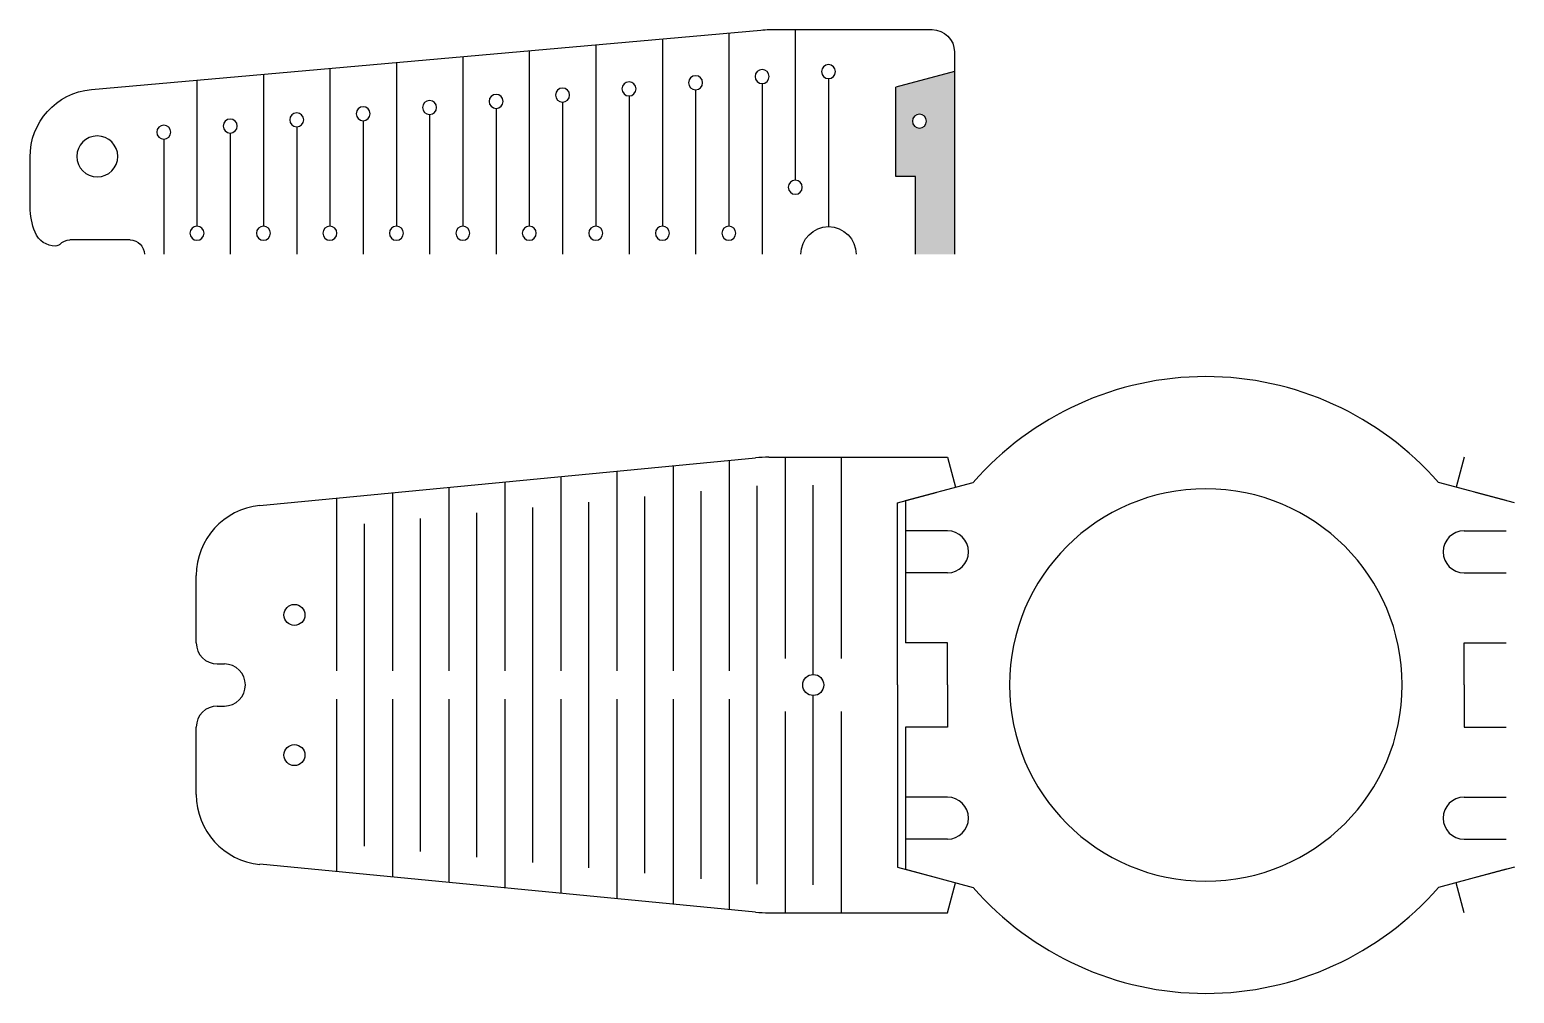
# Model space of a CAD drawing. Header units: inches. Extents: x -83 to 181, y 34 to 319.
# Drawn here: x -82.8 to 23, y 95.6 to 164.3 of the extents above; entities that cross this region are included whole.
import ezdxf

# ---------------------------------------------------------------- set-up
doc = ezdxf.new("R2010")
doc.units = ezdxf.units.IN
doc.header["$MEASUREMENT"] = 0
doc.layers.add('NOPLOT', color=40, linetype='Continuous')

# ---------------------------------------------------------------- blocks, each defined once
blk = doc.blocks.new('WatchBand')
at = {"layer": 'NOPLOT', "true_color": 0x636466}
h = blk.add_hatch(color=251, dxfattribs=at)
h.dxf.hatch_style = 1
h.paths.add_polyline_path([(2.79, 5.56), (4.17, 5.56), (4.17, 11.93), (0, 13.05), (0, 0), (2.79, 0)])
edge = h.paths.add_edge_path(flags=16)
edge.add_arc((2.5, 9.5), 0.5, 0, 360)
for p, q in [((13.2, 16.03), (1.59, 16.03)), ((11.35, 16.03), (11.35, 5.28)), ((61.55, 11.76), (13.81, 16)), ((16.09, 15.8), (16.09, 2)), ((20.83, 15.37), (20.83, 2)), ((25.58, 14.95), (25.58, 2)), ((0, 14.44), (0, 0)), ((30.32, 14.53), (30.32, 2)), ((35.06, 14.11), (35.06, 2)), ((39.8, 13.69), (39.8, 2)), ((44.54, 13.27), (44.54, 2)), ((49.28, 12.85), (49.28, 2)), ((8.98, 12.53), (8.98, 1.97)), ((13.72, 12.18), (13.72, 0)), ((18.46, 11.74), (18.46, 0)), ((54.02, 12.43), (54.02, 2)), ((23.21, 11.3), (23.21, 0)), ((27.95, 10.86), (27.95, 0)), ((32.69, 10.41), (32.69, 0)), ((37.43, 9.97), (37.43, 0)), ((42.17, 9.53), (42.17, 0)), ((46.91, 9.09), (46.91, 0)), ((51.65, 8.65), (51.65, 0)), ((56.39, 8.21), (56.39, 0)), ((65.92, 3.38), (65.92, 7.05)), ((58.79, 1.02), (63.08, 1.02))]:
    blk.add_line(p, q)
for centre, radius in [((8.98, 13.03), 0.5), ((13.72, 12.68), 0.5), ((18.46, 12.24), 0.5), ((23.21, 11.8), 0.5), ((27.95, 11.36), 0.5), ((32.69, 10.91), 0.5), ((37.43, 10.47), 0.5), ((2.5, 9.5), 0.5), ((42.17, 10.03), 0.5), ((46.91, 9.59), 0.5), ((51.65, 9.15), 0.5), ((56.39, 8.71), 0.5), ((61.13, 6.98), 1.46), ((11.35, 4.78), 0.5), ((16.09, 1.5), 0.5), ((20.83, 1.5), 0.5), ((25.58, 1.5), 0.5), ((30.32, 1.5), 0.5), ((35.06, 1.5), 0.5), ((39.8, 1.5), 0.5), ((44.54, 1.5), 0.5), ((49.28, 1.5), 0.5), ((54.02, 1.5), 0.5)]:
    blk.add_circle(centre, radius)
for centre, radius, start, end in [((1.59, 14.44), 1.59, 90, 180), ((13.2, 9.68), 6.35, 84.4919, 90), ((61.13, 6.98), 4.79, 359.2425, 84.9256), ((61.16, 3.38), 4.76, 337.6785, 0), ((8.98, 0), 1.97, 0, 180), ((64.1, 2.17), 1.59, 270, 337.6785), ((58.79, 0), 1.02, 90, 180), ((63.08, 0), 1.02, 44.0197, 90), ((64.1, 0.98), 0.397, 224.0197, 270)]:
    blk.add_arc(centre, radius, start, end)
at = {"layer": 'NOPLOT'}
for p, q in [((0, 13.05), (4.17, 11.93)), ((4.17, 5.56), (4.17, 11.93)), ((2.78, 5.56), (4.17, 5.56)), ((2.78, 0), (2.78, 5.56))]:
    blk.add_line(p, q, dxfattribs=at)

msp = doc.modelspace()

# ---------------------------------------------------------------- linework, layer by layer
at = {"layer": 'NOPLOT'}
for p, q in [((-66.43, 130.36), (-31.08, 133.77)), ((-32.95, 133.59), (-32.95, 118.56)), ((-30.12, 133.81), (-17.38, 133.81)), ((-28.95, 133.81), (-28.95, 119.45)), ((-24.95, 133.81), (-24.95, 119.45)), ((-17.38, 133.81), (-16.8, 131.67)), ((19.47, 133.81), (18.9, 131.67)), ((-44.95, 132.43), (-44.95, 118.56)), ((-40.95, 132.81), (-40.95, 118.56)), ((-36.95, 133.2), (-36.95, 118.56)), ((-52.95, 131.66), (-52.95, 118.56)), ((-48.95, 132.04), (-48.95, 118.56)), ((-34.95, 103.74), (-34.95, 131.38)), ((-30.95, 103.36), (-30.95, 131.77)), ((-26.95, 118.31), (-26.95, 131.81)), ((-20.38, 130.72), (-15.54, 132.01)), ((22.47, 130.72), (17.64, 132.01)), ((-60.95, 130.88), (-60.95, 118.56)), ((-56.95, 131.27), (-56.95, 118.56)), ((-42.95, 104.51), (-42.95, 130.61)), ((-38.95, 104.13), (-38.95, 131)), ((-20.38, 130.72), (-20.38, 120.56)), ((-54.95, 105.67), (-54.95, 129.45)), ((-50.95, 105.28), (-50.95, 129.84)), ((-46.95, 104.9), (-46.95, 130.23)), ((-58.95, 106.06), (-58.95, 129.07)), ((-17.38, 128.56), (-20.38, 128.56)), ((19.47, 128.56), (22.47, 128.56)), ((-70.95, 120.56), (-70.95, 125.38)), ((-17.38, 125.56), (-20.38, 125.56)), ((19.47, 125.56), (22.47, 125.56)), ((-17.38, 120.56), (-20.38, 120.56)), ((-17.38, 117.56), (-17.38, 120.56)), ((19.47, 117.56), (19.47, 120.56)), ((19.47, 120.56), (22.47, 120.56)), ((-69.45, 119.06), (-68.95, 119.06)), ((-17.38, 117.56), (-17.38, 114.56)), ((19.47, 117.56), (19.47, 114.56)), ((-60.95, 116.56), (-60.95, 104.24)), ((-56.95, 116.56), (-56.95, 103.85)), ((-52.95, 116.56), (-52.95, 103.47)), ((-48.95, 116.56), (-48.95, 103.08)), ((-44.95, 116.56), (-44.95, 102.7)), ((-40.95, 116.56), (-40.95, 102.31)), ((-36.95, 116.56), (-36.95, 101.92)), ((-32.95, 116.56), (-32.95, 101.54)), ((-26.95, 103.31), (-26.95, 116.81)), ((-69.45, 116.06), (-68.95, 116.06)), ((-28.95, 115.67), (-28.95, 101.31)), ((-24.95, 115.67), (-24.95, 101.31)), ((-70.95, 109.74), (-70.95, 114.56)), ((-17.38, 114.56), (-20.38, 114.56)), ((-20.38, 114.56), (-20.38, 104.41)), ((19.47, 114.56), (22.47, 114.56)), ((-17.38, 109.56), (-20.38, 109.56)), ((19.47, 109.56), (22.47, 109.56)), ((-17.38, 106.56), (-20.38, 106.56)), ((19.47, 106.56), (22.47, 106.56)), ((-31.08, 101.36), (-66.43, 104.77)), ((-20.38, 104.41), (-15.54, 103.11)), ((22.47, 104.41), (17.64, 103.11)), ((-17.38, 101.31), (-16.8, 103.45)), ((19.47, 101.31), (18.9, 103.45)), ((-30.12, 101.31), (-17.38, 101.31))]:
    msp.add_line(p, q, dxfattribs=at)
at = {"layer": 'NOPLOT', "color": 251, "true_color": 0x636466}
for p, q in [((-20.95, 130.56), (-18.19, 131.3)), ((23.05, 130.56), (20.29, 131.3)), ((-20.95, 117.56), (-20.95, 130.56)), ((-20.95, 117.56), (-20.95, 104.56)), ((-20.95, 104.56), (-18.19, 103.82)), ((23.05, 104.56), (20.29, 103.82))]:
    msp.add_line(p, q, dxfattribs=at)
at = {"layer": 'NOPLOT'}
for centre in [(-63.95, 122.56), (-26.95, 117.56), (-63.95, 112.56)]:
    msp.add_circle(centre, 0.75, dxfattribs=at)
for centre, radius, start, end in [((1.05, 117.56), 22, 90, 138.943), ((1.05, 117.56), 22, 41.057, 90), ((-30.12, 123.81), 10, 90, 95.5081), ((1.05, 117.56), 14, 90, 270), ((1.05, 117.56), 14, 270, 90), ((-65.95, 125.38), 5, 95.5081, 180), ((-17.38, 127.06), 1.5, 270, 90), ((19.47, 127.06), 1.5, 90, 270), ((-69.45, 120.56), 1.5, 180, 270), ((-68.95, 117.56), 1.5, 270, 90), ((-69.45, 114.56), 1.5, 90, 180), ((-65.95, 109.74), 5, 180, 264.4919), ((-17.38, 108.06), 1.5, 270, 90), ((19.47, 108.06), 1.5, 90, 270), ((1.05, 117.56), 22, 221.057, 270), ((1.05, 117.56), 22, 270, 318.943), ((-30.12, 111.31), 10, 264.4919, 270)]:
    msp.add_arc(centre, radius, start, end, dxfattribs=at)

# ---------------------------------------------------------------- block references
at = {"layer": 'NOPLOT', "xscale": -1}
msp.add_blockref('WatchBand', (-16.88, 148.29), dxfattribs=at)

doc.saveas('drawing.dxf')
